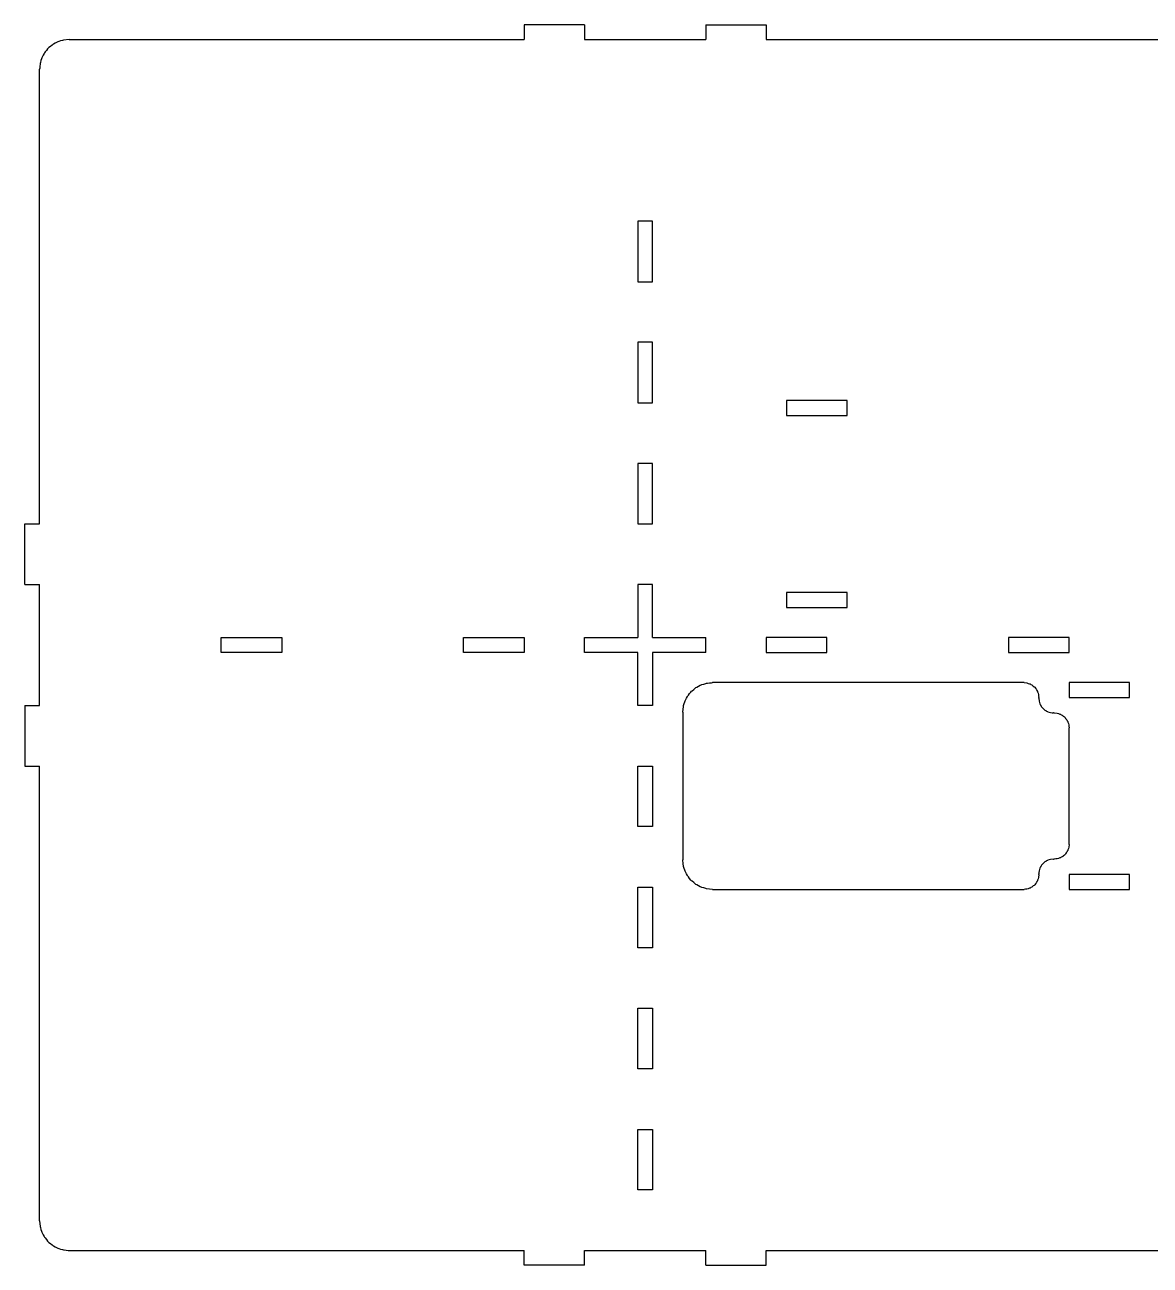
# Model space of a CAD drawing. Header units: centimetres. Extents: x -36 to 33.7, y -21 to 21.
# Drawn here: x -35.97 to 2.12, y -20.97 to 21.03 of the extents above; entities that cross this region are included whole.
import ezdxf

# ---------------------------------------------------------------- set-up
doc = ezdxf.new("R2010")
doc.units = ezdxf.units.CM
doc.header["$MEASUREMENT"] = 0
doc.layers.add('Capa 1', color=7, linetype='Continuous')

msp = doc.modelspace()

# ---------------------------------------------------------------- linework, layer by layer
at = {"layer": 'Capa 1', "color": 1, "lineweight": 25}
for points in [[(-19.07396, 21.02571), (-19.07396, 21.02571), (-19.07396, 20.52572), (-19.07396, 20.52572)], [(-17.02397, 21.02571), (-17.02397, 21.02571), (-19.07396, 21.02571), (-19.07396, 21.02571)], [(-17.02397, 21.02571), (-17.02397, 21.02571), (-17.02397, 20.52572), (-17.02397, 20.52572)], [(-12.92395, 21.02571), (-12.92395, 21.02571), (-12.92395, 20.52572), (-12.92395, 20.52572)], [(-12.92395, 21.02571), (-12.92395, 21.02571), (-10.87396, 21.02571), (-10.87396, 21.02571)], [(-10.87396, 21.02571), (-10.87396, 21.02571), (-10.87396, 20.52572), (-10.87396, 20.52572)], [(-34.47394, 20.52572), (-34.47394, 20.52572), (-19.07396, 20.52572), (-19.07396, 20.52572)], [(-17.02397, 20.52572), (-17.02397, 20.52572), (-12.92395, 20.52572), (-12.92395, 20.52572)], [(-10.87396, 20.52572), (-10.87396, 20.52572), (4.52603, 20.52572), (4.52603, 20.52572)], [(-35.47396, 4.12571), (-35.47396, 4.12571), (-35.47396, 19.52573), (-35.47396, 19.52573)], [(-15.22395, 14.37571), (-15.22395, 14.37571), (-15.22395, 12.32571), (-15.22395, 12.32571)], [(-14.72396, 14.37571), (-14.72396, 14.37571), (-15.22395, 14.37571), (-15.22395, 14.37571)], [(-14.72396, 12.32571), (-14.72396, 12.32571), (-14.72396, 14.37571), (-14.72396, 14.37571)], [(-15.22395, 12.32571), (-15.22395, 12.32571), (-14.72396, 12.32571), (-14.72396, 12.32571)], [(-15.22395, 10.27572), (-15.22395, 10.27572), (-15.22395, 8.22573), (-15.22395, 8.22573)], [(-14.72396, 10.27572), (-14.72396, 10.27572), (-15.22395, 10.27572), (-15.22395, 10.27572)], [(-14.72396, 8.22573), (-14.72396, 8.22573), (-14.72396, 10.27572), (-14.72396, 10.27572)], [(-15.22395, 8.22573), (-15.22395, 8.22573), (-14.72396, 8.22573), (-14.72396, 8.22573)], [(-10.19063, 8.30073), (-10.19063, 8.30073), (-10.19063, 7.8007), (-10.19063, 7.8007)], [(-8.14063, 8.30073), (-8.14063, 8.30073), (-10.19063, 8.30073), (-10.19063, 8.30073)], [(-8.14063, 7.8007), (-8.14063, 7.8007), (-8.14063, 8.30073), (-8.14063, 8.30073)], [(-10.19063, 7.8007), (-10.19063, 7.8007), (-8.14063, 7.8007), (-8.14063, 7.8007)], [(-15.22395, 6.1757), (-15.22395, 6.1757), (-15.22395, 4.12571), (-15.22395, 4.12571)], [(-14.72396, 6.1757), (-14.72396, 6.1757), (-15.22395, 6.1757), (-15.22395, 6.1757)], [(-14.72396, 4.12571), (-14.72396, 4.12571), (-14.72396, 6.1757), (-14.72396, 6.1757)], [(-35.97395, 2.07572), (-35.97395, 2.07572), (-35.97395, 4.12571), (-35.97395, 4.12571)], [(-35.97395, 4.12571), (-35.97395, 4.12571), (-35.47396, 4.12571), (-35.47396, 4.12571)], [(-15.22395, 4.12571), (-15.22395, 4.12571), (-14.72396, 4.12571), (-14.72396, 4.12571)], [(-35.97395, 2.07572), (-35.97395, 2.07572), (-35.47396, 2.07572), (-35.47396, 2.07572)], [(-35.47396, -2.0243), (-35.47396, -2.0243), (-35.47396, 2.07572), (-35.47396, 2.07572)], [(-15.22395, 2.07572), (-15.22395, 2.07572), (-15.22395, 0.27571), (-15.22395, 0.27571)], [(-14.72396, 2.07572), (-14.72396, 2.07572), (-15.22395, 2.07572), (-15.22395, 2.07572)], [(-14.72396, 0.27571), (-14.72396, 0.27571), (-14.72396, 2.07572), (-14.72396, 2.07572)], [(-8.14063, 1.80073), (-8.14063, 1.80073), (-10.19063, 1.80073), (-10.19063, 1.80073)], [(-10.19063, 1.80073), (-10.19063, 1.80073), (-10.19063, 1.3007), (-10.19063, 1.3007)], [(-8.14063, 1.3007), (-8.14063, 1.3007), (-8.14063, 1.80073), (-8.14063, 1.80073)], [(-10.19063, 1.3007), (-10.19063, 1.3007), (-8.14063, 1.3007), (-8.14063, 1.3007)], [(-29.32395, 0.27571), (-29.32395, 0.27571), (-27.27396, 0.27571), (-27.27396, 0.27571)], [(-29.32395, -0.22429), (-29.32395, -0.22429), (-29.32395, 0.27571), (-29.32395, 0.27571)], [(-27.27396, 0.27571), (-27.27396, 0.27571), (-27.27396, -0.22429), (-27.27396, -0.22429)], [(-21.12395, 0.27571), (-21.12395, 0.27571), (-19.07396, 0.27571), (-19.07396, 0.27571)], [(-21.12395, -0.22429), (-21.12395, -0.22429), (-21.12395, 0.27571), (-21.12395, 0.27571)], [(-19.07396, 0.27571), (-19.07396, 0.27571), (-19.07396, -0.22429), (-19.07396, -0.22429)], [(-17.02397, 0.27571), (-17.02397, 0.27571), (-15.22395, 0.27571), (-15.22395, 0.27571)], [(-17.02397, -0.22429), (-17.02397, -0.22429), (-17.02397, 0.27571), (-17.02397, 0.27571)], [(-14.72396, 0.27571), (-14.72396, 0.27571), (-12.92395, 0.27571), (-12.92395, 0.27571)], [(-12.92395, -0.22429), (-12.92395, -0.22429), (-12.92395, 0.27571), (-12.92395, 0.27571)], [(-8.82396, 0.27571), (-8.82396, 0.27571), (-10.87396, 0.27571), (-10.87396, 0.27571)], [(-10.87396, 0.27571), (-10.87396, 0.27571), (-10.87396, -0.22429), (-10.87396, -0.22429)], [(-8.82396, -0.22429), (-8.82396, -0.22429), (-8.82396, 0.27571), (-8.82396, 0.27571)], [(-0.62396, 0.27571), (-0.62396, 0.27571), (-2.67395, 0.27571), (-2.67395, 0.27571)], [(-2.67395, 0.27571), (-2.67395, 0.27571), (-2.67395, -0.22429), (-2.67395, -0.22429)], [(-0.62396, -0.22429), (-0.62396, -0.22429), (-0.62396, 0.27571), (-0.62396, 0.27571)], [(-27.27396, -0.22429), (-27.27396, -0.22429), (-29.32395, -0.22429), (-29.32395, -0.22429)], [(-19.07396, -0.22429), (-19.07396, -0.22429), (-21.12395, -0.22429), (-21.12395, -0.22429)], [(-15.22395, -0.22429), (-15.22395, -0.22429), (-17.02397, -0.22429), (-17.02397, -0.22429)], [(-15.22395, -2.0243), (-15.22395, -2.0243), (-15.22395, -0.22429), (-15.22395, -0.22429)], [(-14.72396, -0.22429), (-14.72396, -0.22429), (-14.72396, -2.0243), (-14.72396, -2.0243)], [(-12.92395, -0.22429), (-12.92395, -0.22429), (-14.72396, -0.22429), (-14.72396, -0.22429)], [(-10.87396, -0.22429), (-10.87396, -0.22429), (-8.82396, -0.22429), (-8.82396, -0.22429)], [(-2.67395, -0.22429), (-2.67395, -0.22429), (-0.62396, -0.22429), (-0.62396, -0.22429)], [(-2.14895, -1.24928), (-2.14895, -1.24928), (-12.69895, -1.24928), (-12.69895, -1.24928)], [(1.42603, -1.24928), (1.42603, -1.24928), (-0.62396, -1.24928), (-0.62396, -1.24928)], [(-0.62396, -1.24928), (-0.62396, -1.24928), (-0.62396, -1.74927), (-0.62396, -1.74927)], [(1.42603, -1.74927), (1.42603, -1.74927), (1.42603, -1.24928), (1.42603, -1.24928)], [(-35.97395, -2.0243), (-35.97395, -2.0243), (-35.97395, -4.07429), (-35.97395, -4.07429)], [(-35.97395, -2.0243), (-35.97395, -2.0243), (-35.47396, -2.0243), (-35.47396, -2.0243)], [(-14.72396, -2.0243), (-14.72396, -2.0243), (-15.22395, -2.0243), (-15.22395, -2.0243)], [(-1.64896, -1.77429), (-1.64896, -1.77429), (-1.64896, -1.74927), (-1.64896, -1.74927)], [(-0.62396, -1.74927), (-0.62396, -1.74927), (1.42603, -1.74927), (1.42603, -1.74927)], [(-13.69896, -2.24927), (-13.69896, -2.24927), (-13.69896, -7.24929), (-13.69896, -7.24929)], [(-1.12395, -2.27428), (-1.12395, -2.27428), (-1.14897, -2.27428), (-1.14897, -2.27428)], [(-0.62396, -6.72429), (-0.62396, -6.72429), (-0.62396, -2.77427), (-0.62396, -2.77427)], [(-35.97395, -4.07429), (-35.97395, -4.07429), (-35.47396, -4.07429), (-35.47396, -4.07429)], [(-35.47396, -19.47428), (-35.47396, -19.47428), (-35.47396, -4.07429), (-35.47396, -4.07429)], [(-15.22395, -4.07429), (-15.22395, -4.07429), (-14.72396, -4.07429), (-14.72396, -4.07429)], [(-15.22395, -6.12428), (-15.22395, -6.12428), (-15.22395, -4.07429), (-15.22395, -4.07429)], [(-14.72396, -4.07429), (-14.72396, -4.07429), (-14.72396, -6.12428), (-14.72396, -6.12428)], [(-14.72396, -6.12428), (-14.72396, -6.12428), (-15.22395, -6.12428), (-15.22395, -6.12428)], [(-1.14897, -7.22428), (-1.14897, -7.22428), (-1.12395, -7.22428), (-1.12395, -7.22428)], [(-1.64896, -7.74928), (-1.64896, -7.74928), (-1.64896, -7.72427), (-1.64896, -7.72427)], [(1.42603, -7.74928), (1.42603, -7.74928), (-0.62396, -7.74928), (-0.62396, -7.74928)], [(-0.62396, -7.74928), (-0.62396, -7.74928), (-0.62396, -8.24927), (-0.62396, -8.24927)], [(1.42603, -8.24927), (1.42603, -8.24927), (1.42603, -7.74928), (1.42603, -7.74928)], [(-15.22395, -8.17427), (-15.22395, -8.17427), (-14.72396, -8.17427), (-14.72396, -8.17427)], [(-15.22395, -10.22427), (-15.22395, -10.22427), (-15.22395, -8.17427), (-15.22395, -8.17427)], [(-14.72396, -8.17427), (-14.72396, -8.17427), (-14.72396, -10.22427), (-14.72396, -10.22427)], [(-12.69895, -8.24927), (-12.69895, -8.24927), (-2.14895, -8.24927), (-2.14895, -8.24927)], [(-0.62396, -8.24927), (-0.62396, -8.24927), (1.42603, -8.24927), (1.42603, -8.24927)], [(-14.72396, -10.22427), (-14.72396, -10.22427), (-15.22395, -10.22427), (-15.22395, -10.22427)], [(-15.22395, -12.27429), (-15.22395, -12.27429), (-14.72396, -12.27429), (-14.72396, -12.27429)], [(-15.22395, -14.32428), (-15.22395, -14.32428), (-15.22395, -12.27429), (-15.22395, -12.27429)], [(-14.72396, -12.27429), (-14.72396, -12.27429), (-14.72396, -14.32428), (-14.72396, -14.32428)], [(-14.72396, -14.32428), (-14.72396, -14.32428), (-15.22395, -14.32428), (-15.22395, -14.32428)], [(-15.22395, -16.37428), (-15.22395, -16.37428), (-14.72396, -16.37428), (-14.72396, -16.37428)], [(-15.22395, -18.42427), (-15.22395, -18.42427), (-15.22395, -16.37428), (-15.22395, -16.37428)], [(-14.72396, -16.37428), (-14.72396, -16.37428), (-14.72396, -18.42427), (-14.72396, -18.42427)], [(-14.72396, -18.42427), (-14.72396, -18.42427), (-15.22395, -18.42427), (-15.22395, -18.42427)], [(-34.47394, -20.47429), (-34.47394, -20.47429), (-19.07396, -20.47429), (-19.07396, -20.47429)], [(-19.07396, -20.97429), (-19.07396, -20.97429), (-19.07396, -20.47429), (-19.07396, -20.47429)], [(-17.02397, -20.97429), (-17.02397, -20.97429), (-17.02397, -20.47429), (-17.02397, -20.47429)], [(-17.02397, -20.47429), (-17.02397, -20.47429), (-12.92395, -20.47429), (-12.92395, -20.47429)], [(-12.92395, -20.97429), (-12.92395, -20.97429), (-12.92395, -20.47429), (-12.92395, -20.47429)], [(-10.87396, -20.47429), (-10.87396, -20.47429), (4.52603, -20.47429), (4.52603, -20.47429)], [(-10.87396, -20.97429), (-10.87396, -20.97429), (-10.87396, -20.47429), (-10.87396, -20.47429)], [(-17.02397, -20.97429), (-17.02397, -20.97429), (-19.07396, -20.97429), (-19.07396, -20.97429)], [(-12.92395, -20.97429), (-12.92395, -20.97429), (-10.87396, -20.97429), (-10.87396, -20.97429)]]:
    msp.add_open_spline(points, degree=3, dxfattribs=at)
for points in [[(-34.47394, 20.52572), (-34.47394, 20.52572), (-34.66903, 20.50649), (-34.66903, 20.50649), (-34.66903, 20.50649), (-34.66903, 20.50649), (-34.85664, 20.44959), (-34.85664, 20.44959), (-34.85664, 20.44959), (-34.85664, 20.44959), (-35.02953, 20.35719), (-35.02953, 20.35719), (-35.02953, 20.35719), (-35.02953, 20.35719), (-35.18105, 20.23284), (-35.18105, 20.23284), (-35.18105, 20.23284), (-35.18105, 20.23284), (-35.30544, 20.08129), (-35.30544, 20.08129), (-35.30544, 20.08129), (-35.30544, 20.08129), (-35.39783, 19.90839), (-35.39783, 19.90839), (-35.39783, 19.90839), (-35.39783, 19.90839), (-35.45474, 19.72082), (-35.45474, 19.72082), (-35.45474, 19.72082), (-35.45474, 19.72082), (-35.47396, 19.52573), (-35.47396, 19.52573)], [(-13.69896, -2.24927), (-13.69896, -2.24927), (-13.67974, -2.05418), (-13.67974, -2.05418), (-13.67974, -2.05418), (-13.67974, -2.05418), (-13.62284, -1.86661), (-13.62284, -1.86661), (-13.62284, -1.86661), (-13.62284, -1.86661), (-13.53041, -1.69371), (-13.53041, -1.69371), (-13.53041, -1.69371), (-13.53041, -1.69371), (-13.40605, -1.54219), (-13.40605, -1.54219), (-13.40605, -1.54219), (-13.40605, -1.54219), (-13.25454, -1.4178), (-13.25454, -1.4178), (-13.25454, -1.4178), (-13.25454, -1.4178), (-13.08164, -1.32541), (-13.08164, -1.32541), (-13.08164, -1.32541), (-13.08164, -1.32541), (-12.89403, -1.26851), (-12.89403, -1.26851), (-12.89403, -1.26851), (-12.89403, -1.26851), (-12.69895, -1.24928), (-12.69895, -1.24928)], [(-2.14895, -1.24928), (-2.14895, -1.24928), (-2.05141, -1.25888), (-2.05141, -1.25888), (-2.05141, -1.25888), (-2.05141, -1.25888), (-1.9576, -1.28735), (-1.9576, -1.28735), (-1.9576, -1.28735), (-1.9576, -1.28735), (-1.87117, -1.33356), (-1.87117, -1.33356), (-1.87117, -1.33356), (-1.87117, -1.33356), (-1.7954, -1.39572), (-1.7954, -1.39572), (-1.7954, -1.39572), (-1.7954, -1.39572), (-1.73324, -1.4715), (-1.73324, -1.4715), (-1.73324, -1.4715), (-1.73324, -1.4715), (-1.68702, -1.55793), (-1.68702, -1.55793), (-1.68702, -1.55793), (-1.68702, -1.55793), (-1.65855, -1.65173), (-1.65855, -1.65173), (-1.65855, -1.65173), (-1.65855, -1.65173), (-1.64896, -1.74927), (-1.64896, -1.74927)], [(-1.64896, -1.77429), (-1.64896, -1.77429), (-1.63933, -1.87183), (-1.63933, -1.87183), (-1.63933, -1.87183), (-1.63933, -1.87183), (-1.61089, -1.96563), (-1.61089, -1.96563), (-1.61089, -1.96563), (-1.61089, -1.96563), (-1.56468, -2.05206), (-1.56468, -2.05206), (-1.56468, -2.05206), (-1.56468, -2.05206), (-1.50252, -2.12784), (-1.50252, -2.12784), (-1.50252, -2.12784), (-1.50252, -2.12784), (-1.42674, -2.19), (-1.42674, -2.19), (-1.42674, -2.19), (-1.42674, -2.19), (-1.34028, -2.23621), (-1.34028, -2.23621), (-1.34028, -2.23621), (-1.34028, -2.23621), (-1.24651, -2.26468), (-1.24651, -2.26468), (-1.24651, -2.26468), (-1.24651, -2.26468), (-1.14897, -2.27428), (-1.14897, -2.27428)], [(-1.12395, -2.27428), (-1.12395, -2.27428), (-1.02641, -2.28387), (-1.02641, -2.28387), (-1.02641, -2.28387), (-1.02641, -2.28387), (-0.93261, -2.31234), (-0.93261, -2.31234), (-0.93261, -2.31234), (-0.93261, -2.31234), (-0.84618, -2.35856), (-0.84618, -2.35856), (-0.84618, -2.35856), (-0.84618, -2.35856), (-0.7704, -2.42072), (-0.7704, -2.42072), (-0.7704, -2.42072), (-0.7704, -2.42072), (-0.70821, -2.49649), (-0.70821, -2.49649), (-0.70821, -2.49649), (-0.70821, -2.49649), (-0.66203, -2.58296), (-0.66203, -2.58296), (-0.66203, -2.58296), (-0.66203, -2.58296), (-0.63356, -2.67673), (-0.63356, -2.67673), (-0.63356, -2.67673), (-0.63356, -2.67673), (-0.62396, -2.77427), (-0.62396, -2.77427)], [(-0.62396, -6.72429), (-0.62396, -6.72429), (-0.63356, -6.82183), (-0.63356, -6.82183), (-0.63356, -6.82183), (-0.63356, -6.82183), (-0.66203, -6.91563), (-0.66203, -6.91563), (-0.66203, -6.91563), (-0.66203, -6.91563), (-0.70821, -7.00206), (-0.70821, -7.00206), (-0.70821, -7.00206), (-0.70821, -7.00206), (-0.7704, -7.07784), (-0.7704, -7.07784), (-0.7704, -7.07784), (-0.7704, -7.07784), (-0.84618, -7.14), (-0.84618, -7.14), (-0.84618, -7.14), (-0.84618, -7.14), (-0.93261, -7.18621), (-0.93261, -7.18621), (-0.93261, -7.18621), (-0.93261, -7.18621), (-1.02641, -7.21468), (-1.02641, -7.21468), (-1.02641, -7.21468), (-1.02641, -7.21468), (-1.12395, -7.22428), (-1.12395, -7.22428)], [(-12.69895, -8.24927), (-12.69895, -8.24927), (-12.89403, -8.23008), (-12.89403, -8.23008), (-12.89403, -8.23008), (-12.89403, -8.23008), (-13.08164, -8.17314), (-13.08164, -8.17314), (-13.08164, -8.17314), (-13.08164, -8.17314), (-13.25454, -8.08075), (-13.25454, -8.08075), (-13.25454, -8.08075), (-13.25454, -8.08075), (-13.40605, -7.9564), (-13.40605, -7.9564), (-13.40605, -7.9564), (-13.40605, -7.9564), (-13.53041, -7.80484), (-13.53041, -7.80484), (-13.53041, -7.80484), (-13.53041, -7.80484), (-13.62284, -7.63195), (-13.62284, -7.63195), (-13.62284, -7.63195), (-13.62284, -7.63195), (-13.67974, -7.44438), (-13.67974, -7.44438), (-13.67974, -7.44438), (-13.67974, -7.44438), (-13.69896, -7.24929), (-13.69896, -7.24929)], [(-1.14897, -7.22428), (-1.14897, -7.22428), (-1.24651, -7.23387), (-1.24651, -7.23387), (-1.24651, -7.23387), (-1.24651, -7.23387), (-1.34028, -7.26234), (-1.34028, -7.26234), (-1.34028, -7.26234), (-1.34028, -7.26234), (-1.42674, -7.30856), (-1.42674, -7.30856), (-1.42674, -7.30856), (-1.42674, -7.30856), (-1.50252, -7.37072), (-1.50252, -7.37072), (-1.50252, -7.37072), (-1.50252, -7.37072), (-1.56468, -7.44649), (-1.56468, -7.44649), (-1.56468, -7.44649), (-1.56468, -7.44649), (-1.61089, -7.53292), (-1.61089, -7.53292), (-1.61089, -7.53292), (-1.61089, -7.53292), (-1.63933, -7.62673), (-1.63933, -7.62673), (-1.63933, -7.62673), (-1.63933, -7.62673), (-1.64896, -7.72427), (-1.64896, -7.72427)], [(-1.64896, -7.74928), (-1.64896, -7.74928), (-1.65855, -7.84683), (-1.65855, -7.84683), (-1.65855, -7.84683), (-1.65855, -7.84683), (-1.68702, -7.94063), (-1.68702, -7.94063), (-1.68702, -7.94063), (-1.68702, -7.94063), (-1.73324, -8.02706), (-1.73324, -8.02706), (-1.73324, -8.02706), (-1.73324, -8.02706), (-1.7954, -8.10284), (-1.7954, -8.10284), (-1.7954, -8.10284), (-1.7954, -8.10284), (-1.87117, -8.16503), (-1.87117, -8.16503), (-1.87117, -8.16503), (-1.87117, -8.16503), (-1.9576, -8.21121), (-1.9576, -8.21121), (-1.9576, -8.21121), (-1.9576, -8.21121), (-2.05141, -8.23968), (-2.05141, -8.23968), (-2.05141, -8.23968), (-2.05141, -8.23968), (-2.14895, -8.24927), (-2.14895, -8.24927)], [(-35.47396, -19.47428), (-35.47396, -19.47428), (-35.45474, -19.66936), (-35.45474, -19.66936), (-35.45474, -19.66936), (-35.45474, -19.66936), (-35.39783, -19.85697), (-35.39783, -19.85697), (-35.39783, -19.85697), (-35.39783, -19.85697), (-35.30544, -20.02986), (-35.30544, -20.02986), (-35.30544, -20.02986), (-35.30544, -20.02986), (-35.18105, -20.18138), (-35.18105, -20.18138), (-35.18105, -20.18138), (-35.18105, -20.18138), (-35.02953, -20.30574), (-35.02953, -20.30574), (-35.02953, -20.30574), (-35.02953, -20.30574), (-34.85664, -20.39816), (-34.85664, -20.39816), (-34.85664, -20.39816), (-34.85664, -20.39816), (-34.66903, -20.45507), (-34.66903, -20.45507), (-34.66903, -20.45507), (-34.66903, -20.45507), (-34.47394, -20.47429), (-34.47394, -20.47429)]]:
    msp.add_open_spline(points, degree=3, knots=[0, 0, 0, 0, 0.11111111, 0.11111111, 0.11111111, 0.11111112, 0.22222222, 0.22222222, 0.22222222, 0.22222223, 0.33333333, 0.33333333, 0.33333333, 0.33333334, 0.44444444, 0.44444444, 0.44444444, 0.44444445, 0.55555556, 0.55555556, 0.55555556, 0.55555557, 0.66666667, 0.66666667, 0.66666667, 0.66666668, 0.77777778, 0.77777778, 0.77777778, 0.77777779, 1, 1, 1, 1], dxfattribs=at)

doc.saveas('drawing.dxf')
